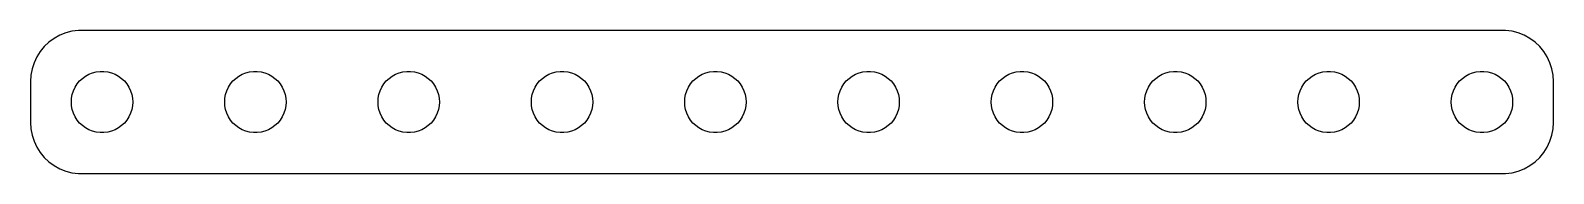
# Model space of a CAD drawing. Header units: metres. Extents: x -37.2 to 37.2, y 20.5 to 27.5.
import ezdxf

# ---------------------------------------------------------------- set-up
doc = ezdxf.new("R2010")
doc.units = ezdxf.units.M

msp = doc.modelspace()

# ---------------------------------------------------------------- linework, layer by layer
for p, q in [((-36.3436, 26.9263), (-36.5724, 26.7114)), ((-36.0896, 27.1108), (-36.3436, 26.9263)), ((-35.8144, 27.2621), (-36.0896, 27.1108)), ((-35.5225, 27.3776), (-35.8144, 27.2621)), ((-35.2184, 27.4557), (-35.5225, 27.3776)), ((-34.907, 27.4951), (-35.2184, 27.4557)), ((34.907, 27.4951), (-34.907, 27.4951)), ((35.2184, 27.4557), (34.907, 27.4951)), ((35.5225, 27.3776), (35.2184, 27.4557)), ((35.8144, 27.2621), (35.5225, 27.3776)), ((36.0896, 27.1108), (35.8144, 27.2621)), ((36.3436, 26.9263), (36.0896, 27.1108)), ((36.5724, 26.7114), (36.3436, 26.9263)), ((-36.9408, 26.2044), (-37.0744, 25.9203)), ((-36.7725, 26.4695), (-36.9408, 26.2044)), ((-36.5724, 26.7114), (-36.7725, 26.4695)), ((36.7725, 26.4695), (36.5724, 26.7114)), ((36.9408, 26.2044), (36.7725, 26.4695)), ((37.0744, 25.9203), (36.9408, 26.2044)), ((-37.1714, 25.6217), (-37.2303, 25.3133)), ((-37.0744, 25.9203), (-37.1714, 25.6217)), ((-34.5537, 25.2665), (-34.3887, 25.3572)), ((-34.3887, 25.3572), (-34.2135, 25.4266)), ((-34.2135, 25.4266), (-34.0311, 25.4734)), ((-34.0311, 25.4734), (-33.8442, 25.497)), ((-33.8442, 25.497), (-33.6558, 25.497)), ((-33.6558, 25.497), (-33.4689, 25.4734)), ((-33.4689, 25.4734), (-33.2865, 25.4266)), ((-33.2865, 25.4266), (-33.1113, 25.3572)), ((-33.1113, 25.3572), (-32.9463, 25.2665)), ((-27.0537, 25.2665), (-26.8887, 25.3572)), ((-26.8887, 25.3572), (-26.7135, 25.4266)), ((-26.7135, 25.4266), (-26.5311, 25.4734)), ((-26.5311, 25.4734), (-26.3442, 25.497)), ((-26.3442, 25.497), (-26.1558, 25.497)), ((-26.1558, 25.497), (-25.9689, 25.4734)), ((-25.9689, 25.4734), (-25.7865, 25.4266)), ((-25.7865, 25.4266), (-25.6113, 25.3572)), ((-25.6113, 25.3572), (-25.4463, 25.2665)), ((-19.5537, 25.2665), (-19.3887, 25.3572)), ((-19.3887, 25.3572), (-19.2135, 25.4266)), ((-19.2135, 25.4266), (-19.0311, 25.4734)), ((-19.0311, 25.4734), (-18.8442, 25.497)), ((-18.8442, 25.497), (-18.6558, 25.497)), ((-18.6558, 25.497), (-18.4689, 25.4734)), ((-18.4689, 25.4734), (-18.2865, 25.4266)), ((-18.2865, 25.4266), (-18.1113, 25.3572)), ((-18.1113, 25.3572), (-17.9463, 25.2665)), ((-12.0537, 25.2665), (-11.8887, 25.3572)), ((-11.8887, 25.3572), (-11.7135, 25.4266)), ((-11.7135, 25.4266), (-11.5311, 25.4734)), ((-11.5311, 25.4734), (-11.3442, 25.497)), ((-11.3442, 25.497), (-11.1558, 25.497)), ((-11.1558, 25.497), (-10.9689, 25.4734)), ((-10.9689, 25.4734), (-10.7865, 25.4266)), ((-10.7865, 25.4266), (-10.6113, 25.3572)), ((-10.6113, 25.3572), (-10.4463, 25.2665)), ((-4.55373, 25.2665), (-4.38866, 25.3572)), ((-4.38866, 25.3572), (-4.21352, 25.4266)), ((-4.21352, 25.4266), (-4.03107, 25.4734)), ((-4.03107, 25.4734), (-3.84418, 25.497)), ((-3.84418, 25.497), (-3.65581, 25.497)), ((-3.65581, 25.497), (-3.46892, 25.4734)), ((-3.46892, 25.4734), (-3.28647, 25.4266)), ((-3.28647, 25.4266), (-3.11133, 25.3572)), ((-3.11133, 25.3572), (-2.94626, 25.2665)), ((2.94626, 25.2665), (3.11133, 25.3572)), ((3.11133, 25.3572), (3.28647, 25.4266)), ((3.28647, 25.4266), (3.46892, 25.4734)), ((3.46892, 25.4734), (3.65581, 25.497)), ((3.65581, 25.497), (3.84418, 25.497)), ((3.84418, 25.497), (4.03107, 25.4734)), ((4.03107, 25.4734), (4.21352, 25.4266)), ((4.21352, 25.4266), (4.38866, 25.3572)), ((4.38866, 25.3572), (4.55373, 25.2665)), ((10.4463, 25.2665), (10.6113, 25.3572)), ((10.6113, 25.3572), (10.7865, 25.4266)), ((10.7865, 25.4266), (10.9689, 25.4734)), ((10.9689, 25.4734), (11.1558, 25.497)), ((11.1558, 25.497), (11.3442, 25.497)), ((11.3442, 25.497), (11.5311, 25.4734)), ((11.5311, 25.4734), (11.7135, 25.4266)), ((11.7135, 25.4266), (11.8887, 25.3572)), ((11.8887, 25.3572), (12.0537, 25.2665)), ((17.9463, 25.2665), (18.1113, 25.3572)), ((18.1113, 25.3572), (18.2865, 25.4266)), ((18.2865, 25.4266), (18.4689, 25.4734)), ((18.4689, 25.4734), (18.6558, 25.497)), ((18.6558, 25.497), (18.8442, 25.497)), ((18.8442, 25.497), (19.0311, 25.4734)), ((19.0311, 25.4734), (19.2135, 25.4266)), ((19.2135, 25.4266), (19.3887, 25.3572)), ((19.3887, 25.3572), (19.5537, 25.2665)), ((25.4463, 25.2665), (25.6113, 25.3572)), ((25.6113, 25.3572), (25.7865, 25.4266)), ((25.7865, 25.4266), (25.9689, 25.4734)), ((25.9689, 25.4734), (26.1558, 25.497)), ((26.1558, 25.497), (26.3442, 25.497)), ((26.3442, 25.497), (26.5311, 25.4734)), ((26.5311, 25.4734), (26.7135, 25.4266)), ((26.7135, 25.4266), (26.8887, 25.3572)), ((26.8887, 25.3572), (27.0537, 25.2665)), ((32.9463, 25.2665), (33.1113, 25.3572)), ((33.1113, 25.3572), (33.2865, 25.4266)), ((33.2865, 25.4266), (33.4689, 25.4734)), ((33.4689, 25.4734), (33.6558, 25.497)), ((33.6558, 25.497), (33.8442, 25.497)), ((33.8442, 25.497), (34.0311, 25.4734)), ((34.0311, 25.4734), (34.2135, 25.4266)), ((34.2135, 25.4266), (34.3887, 25.3572)), ((34.3887, 25.3572), (34.5537, 25.2665)), ((37.1714, 25.6217), (37.0744, 25.9203)), ((37.2303, 25.3133), (37.1714, 25.6217)), ((-37.2303, 25.3133), (-37.25, 25)), ((-37.25, 25), (-37.25, 23)), ((-35.1447, 24.5522), (-35.0645, 24.7226)), ((-35.0645, 24.7226), (-34.9635, 24.8817)), ((-34.9635, 24.8817), (-34.8434, 25.0268)), ((-34.8434, 25.0268), (-34.7061, 25.1558)), ((-34.7061, 25.1558), (-34.5537, 25.2665)), ((-32.9463, 25.2665), (-32.7939, 25.1558)), ((-32.7939, 25.1558), (-32.6565, 25.0268)), ((-32.6565, 25.0268), (-32.5365, 24.8817)), ((-32.5365, 24.8817), (-32.4355, 24.7226)), ((-32.4355, 24.7226), (-32.3553, 24.5522)), ((-27.6447, 24.5522), (-27.5645, 24.7226)), ((-27.5645, 24.7226), (-27.4635, 24.8817)), ((-27.4635, 24.8817), (-27.3434, 25.0268)), ((-27.3434, 25.0268), (-27.2061, 25.1558)), ((-27.2061, 25.1558), (-27.0537, 25.2665)), ((-25.4463, 25.2665), (-25.2939, 25.1558)), ((-25.2939, 25.1558), (-25.1565, 25.0268)), ((-25.1565, 25.0268), (-25.0365, 24.8817)), ((-25.0365, 24.8817), (-24.9355, 24.7226)), ((-24.9355, 24.7226), (-24.8553, 24.5522)), ((-20.1447, 24.5522), (-20.0645, 24.7226)), ((-20.0645, 24.7226), (-19.9635, 24.8817)), ((-19.9635, 24.8817), (-19.8434, 25.0268)), ((-19.8434, 25.0268), (-19.7061, 25.1558)), ((-19.7061, 25.1558), (-19.5537, 25.2665)), ((-17.9463, 25.2665), (-17.7939, 25.1558)), ((-17.7939, 25.1558), (-17.6565, 25.0268)), ((-17.6565, 25.0268), (-17.5365, 24.8817)), ((-17.5365, 24.8817), (-17.4355, 24.7226)), ((-17.4355, 24.7226), (-17.3553, 24.5522)), ((-12.6447, 24.5522), (-12.5645, 24.7226)), ((-12.5645, 24.7226), (-12.4635, 24.8817)), ((-12.4635, 24.8817), (-12.3434, 25.0268)), ((-12.3434, 25.0268), (-12.2061, 25.1558)), ((-12.2061, 25.1558), (-12.0537, 25.2665)), ((-10.4463, 25.2665), (-10.2939, 25.1558)), ((-10.2939, 25.1558), (-10.1565, 25.0268)), ((-10.1565, 25.0268), (-10.0365, 24.8817)), ((-10.0365, 24.8817), (-9.93553, 24.7226)), ((-9.93553, 24.7226), (-9.85533, 24.5522)), ((-5.14465, 24.5522), (-5.06445, 24.7226)), ((-5.06445, 24.7226), (-4.96352, 24.8817)), ((-4.96352, 24.8817), (-4.84344, 25.0268)), ((-4.84344, 25.0268), (-4.70613, 25.1558)), ((-4.70613, 25.1558), (-4.55373, 25.2665)), ((-2.94626, 25.2665), (-2.79385, 25.1558)), ((-2.79385, 25.1558), (-2.65654, 25.0268)), ((-2.65654, 25.0268), (-2.53647, 24.8817)), ((-2.53647, 24.8817), (-2.43553, 24.7226)), ((-2.43553, 24.7226), (-2.35533, 24.5522)), ((2.35533, 24.5522), (2.43553, 24.7226)), ((2.43553, 24.7226), (2.53647, 24.8817)), ((2.53647, 24.8817), (2.65654, 25.0268)), ((2.65654, 25.0268), (2.79385, 25.1558)), ((2.79385, 25.1558), (2.94626, 25.2665)), ((4.55373, 25.2665), (4.70613, 25.1558)), ((4.70613, 25.1558), (4.84344, 25.0268)), ((4.84344, 25.0268), (4.96352, 24.8817)), ((4.96352, 24.8817), (5.06445, 24.7226)), ((5.06445, 24.7226), (5.14465, 24.5522)), ((9.85533, 24.5522), (9.93553, 24.7226)), ((9.93553, 24.7226), (10.0365, 24.8817)), ((10.0365, 24.8817), (10.1565, 25.0268)), ((10.1565, 25.0268), (10.2939, 25.1558)), ((10.2939, 25.1558), (10.4463, 25.2665)), ((12.0537, 25.2665), (12.2061, 25.1558)), ((12.2061, 25.1558), (12.3434, 25.0268)), ((12.3434, 25.0268), (12.4635, 24.8817)), ((12.4635, 24.8817), (12.5645, 24.7226)), ((12.5645, 24.7226), (12.6447, 24.5522)), ((17.3553, 24.5522), (17.4355, 24.7226)), ((17.4355, 24.7226), (17.5365, 24.8817)), ((17.5365, 24.8817), (17.6565, 25.0268)), ((17.6565, 25.0268), (17.7939, 25.1558)), ((17.7939, 25.1558), (17.9463, 25.2665)), ((19.5537, 25.2665), (19.7061, 25.1558)), ((19.7061, 25.1558), (19.8434, 25.0268)), ((19.8434, 25.0268), (19.9635, 24.8817)), ((19.9635, 24.8817), (20.0645, 24.7226)), ((20.0645, 24.7226), (20.1447, 24.5522)), ((24.8553, 24.5522), (24.9355, 24.7226)), ((24.9355, 24.7226), (25.0365, 24.8817)), ((25.0365, 24.8817), (25.1565, 25.0268)), ((25.1565, 25.0268), (25.2939, 25.1558)), ((25.2939, 25.1558), (25.4463, 25.2665)), ((27.0537, 25.2665), (27.2061, 25.1558)), ((27.2061, 25.1558), (27.3434, 25.0268)), ((27.3434, 25.0268), (27.4635, 24.8817)), ((27.4635, 24.8817), (27.5645, 24.7226)), ((27.5645, 24.7226), (27.6447, 24.5522)), ((32.3553, 24.5522), (32.4355, 24.7226)), ((32.4355, 24.7226), (32.5365, 24.8817)), ((32.5365, 24.8817), (32.6565, 25.0268)), ((32.6565, 25.0268), (32.7939, 25.1558)), ((32.7939, 25.1558), (32.9463, 25.2665)), ((34.5537, 25.2665), (34.7061, 25.1558)), ((34.7061, 25.1558), (34.8434, 25.0268)), ((34.8434, 25.0268), (34.9635, 24.8817)), ((34.9635, 24.8817), (35.0645, 24.7226)), ((35.0645, 24.7226), (35.1447, 24.5522)), ((37.25, 25), (37.2303, 25.3133)), ((37.25, 23), (37.25, 25)), ((-35.25, 24), (-35.2382, 24.188)), ((-35.2382, 23.812), (-35.25, 24)), ((-35.2382, 24.188), (-35.2029, 24.373)), ((-35.2029, 24.373), (-35.1447, 24.5522)), ((-32.3553, 24.5522), (-32.2971, 24.373)), ((-32.2971, 24.373), (-32.2618, 24.188)), ((-32.2618, 24.188), (-32.25, 24)), ((-32.25, 24), (-32.2618, 23.812)), ((-27.75, 24), (-27.7382, 24.188)), ((-27.7382, 23.812), (-27.75, 24)), ((-27.7382, 24.188), (-27.7029, 24.373)), ((-27.7029, 24.373), (-27.6447, 24.5522)), ((-24.8553, 24.5522), (-24.7971, 24.373)), ((-24.7971, 24.373), (-24.7618, 24.188)), ((-24.7618, 24.188), (-24.75, 24)), ((-24.75, 24), (-24.7618, 23.812)), ((-20.25, 24), (-20.2382, 24.188)), ((-20.2382, 23.812), (-20.25, 24)), ((-20.2382, 24.188), (-20.2029, 24.373)), ((-20.2029, 24.373), (-20.1447, 24.5522)), ((-17.3553, 24.5522), (-17.2971, 24.373)), ((-17.2971, 24.373), (-17.2618, 24.188)), ((-17.2618, 24.188), (-17.25, 24)), ((-17.25, 24), (-17.2618, 23.812)), ((-12.75, 24), (-12.7382, 24.188)), ((-12.7382, 23.812), (-12.75, 24)), ((-12.7382, 24.188), (-12.7029, 24.373)), ((-12.7029, 24.373), (-12.6447, 24.5522)), ((-9.85533, 24.5522), (-9.79712, 24.373)), ((-9.79712, 24.373), (-9.76183, 24.188)), ((-9.76183, 24.188), (-9.75, 24)), ((-9.75, 24), (-9.76183, 23.812)), ((-5.25, 24), (-5.23816, 24.188)), ((-5.23816, 23.812), (-5.25, 24)), ((-5.23816, 24.188), (-5.20287, 24.373)), ((-5.20287, 24.373), (-5.14465, 24.5522)), ((-2.35533, 24.5522), (-2.29712, 24.373)), ((-2.29712, 24.373), (-2.26183, 24.188)), ((-2.26183, 24.188), (-2.25, 24)), ((-2.25, 24), (-2.26183, 23.812)), ((2.25, 24), (2.26183, 24.188)), ((2.26183, 23.812), (2.25, 24)), ((2.26183, 24.188), (2.29712, 24.373)), ((2.29712, 24.373), (2.35533, 24.5522)), ((5.14465, 24.5522), (5.20287, 24.373)), ((5.20287, 24.373), (5.23816, 24.188)), ((5.23816, 24.188), (5.25, 24)), ((5.25, 24), (5.23816, 23.812)), ((9.75, 24), (9.76183, 24.188)), ((9.76183, 23.812), (9.75, 24)), ((9.76183, 24.188), (9.79712, 24.373)), ((9.79712, 24.373), (9.85533, 24.5522)), ((12.6447, 24.5522), (12.7029, 24.373)), ((12.7029, 24.373), (12.7382, 24.188)), ((12.7382, 24.188), (12.75, 24)), ((12.75, 24), (12.7382, 23.812)), ((17.25, 24), (17.2618, 24.188)), ((17.2618, 23.812), (17.25, 24)), ((17.2618, 24.188), (17.2971, 24.373)), ((17.2971, 24.373), (17.3553, 24.5522)), ((20.1447, 24.5522), (20.2029, 24.373)), ((20.2029, 24.373), (20.2382, 24.188)), ((20.2382, 24.188), (20.25, 24)), ((20.25, 24), (20.2382, 23.812)), ((24.75, 24), (24.7618, 24.188)), ((24.7618, 23.812), (24.75, 24)), ((24.7618, 24.188), (24.7971, 24.373)), ((24.7971, 24.373), (24.8553, 24.5522)), ((27.6447, 24.5522), (27.7029, 24.373)), ((27.7029, 24.373), (27.7382, 24.188)), ((27.7382, 24.188), (27.75, 24)), ((27.75, 24), (27.7382, 23.812)), ((32.25, 24), (32.2618, 24.188)), ((32.2618, 23.812), (32.25, 24)), ((32.2618, 24.188), (32.2971, 24.373)), ((32.2971, 24.373), (32.3553, 24.5522)), ((35.1447, 24.5522), (35.2029, 24.373)), ((35.2029, 24.373), (35.2382, 24.188)), ((35.2382, 24.188), (35.25, 24)), ((35.25, 24), (35.2382, 23.812)), ((-35.2029, 23.627), (-35.2382, 23.812)), ((-35.1447, 23.4478), (-35.2029, 23.627)), ((-35.0645, 23.2774), (-35.1447, 23.4478)), ((-34.9635, 23.1183), (-35.0645, 23.2774)), ((-34.8434, 22.9732), (-34.9635, 23.1183)), ((-32.5365, 23.1183), (-32.6565, 22.9732)), ((-32.4355, 23.2774), (-32.5365, 23.1183)), ((-32.3553, 23.4478), (-32.4355, 23.2774)), ((-32.2971, 23.627), (-32.3553, 23.4478)), ((-32.2618, 23.812), (-32.2971, 23.627)), ((-27.7029, 23.627), (-27.7382, 23.812)), ((-27.6447, 23.4478), (-27.7029, 23.627)), ((-27.5645, 23.2774), (-27.6447, 23.4478)), ((-27.4635, 23.1183), (-27.5645, 23.2774)), ((-27.3434, 22.9732), (-27.4635, 23.1183)), ((-25.0365, 23.1183), (-25.1565, 22.9732)), ((-24.9355, 23.2774), (-25.0365, 23.1183)), ((-24.8553, 23.4478), (-24.9355, 23.2774)), ((-24.7971, 23.627), (-24.8553, 23.4478)), ((-24.7618, 23.812), (-24.7971, 23.627)), ((-20.2029, 23.627), (-20.2382, 23.812)), ((-20.1447, 23.4478), (-20.2029, 23.627)), ((-20.0645, 23.2774), (-20.1447, 23.4478)), ((-19.9635, 23.1183), (-20.0645, 23.2774)), ((-19.8434, 22.9732), (-19.9635, 23.1183)), ((-17.5365, 23.1183), (-17.6565, 22.9732)), ((-17.4355, 23.2774), (-17.5365, 23.1183)), ((-17.3553, 23.4478), (-17.4355, 23.2774)), ((-17.2971, 23.627), (-17.3553, 23.4478)), ((-17.2618, 23.812), (-17.2971, 23.627)), ((-12.7029, 23.627), (-12.7382, 23.812)), ((-12.6447, 23.4478), (-12.7029, 23.627)), ((-12.5645, 23.2774), (-12.6447, 23.4478)), ((-12.4635, 23.1183), (-12.5645, 23.2774)), ((-12.3434, 22.9732), (-12.4635, 23.1183)), ((-10.0365, 23.1183), (-10.1565, 22.9732)), ((-9.93553, 23.2774), (-10.0365, 23.1183)), ((-9.85533, 23.4478), (-9.93553, 23.2774)), ((-9.79712, 23.627), (-9.85533, 23.4478)), ((-9.76183, 23.812), (-9.79712, 23.627)), ((-5.20287, 23.627), (-5.23816, 23.812)), ((-5.14465, 23.4478), (-5.20287, 23.627)), ((-5.06445, 23.2774), (-5.14465, 23.4478)), ((-4.96352, 23.1183), (-5.06445, 23.2774)), ((-4.84344, 22.9732), (-4.96352, 23.1183)), ((-2.53647, 23.1183), (-2.65654, 22.9732)), ((-2.43553, 23.2774), (-2.53647, 23.1183)), ((-2.35533, 23.4478), (-2.43553, 23.2774)), ((-2.29712, 23.627), (-2.35533, 23.4478)), ((-2.26183, 23.812), (-2.29712, 23.627)), ((2.29712, 23.627), (2.26183, 23.812)), ((2.35533, 23.4478), (2.29712, 23.627)), ((2.43553, 23.2774), (2.35533, 23.4478)), ((2.53647, 23.1183), (2.43553, 23.2774)), ((2.65654, 22.9732), (2.53647, 23.1183)), ((4.96352, 23.1183), (4.84344, 22.9732)), ((5.06445, 23.2774), (4.96352, 23.1183)), ((5.14465, 23.4478), (5.06445, 23.2774)), ((5.20287, 23.627), (5.14465, 23.4478)), ((5.23816, 23.812), (5.20287, 23.627)), ((9.79712, 23.627), (9.76183, 23.812)), ((9.85533, 23.4478), (9.79712, 23.627)), ((9.93553, 23.2774), (9.85533, 23.4478)), ((10.0365, 23.1183), (9.93553, 23.2774)), ((10.1565, 22.9732), (10.0365, 23.1183)), ((12.4635, 23.1183), (12.3434, 22.9732)), ((12.5645, 23.2774), (12.4635, 23.1183)), ((12.6447, 23.4478), (12.5645, 23.2774)), ((12.7029, 23.627), (12.6447, 23.4478)), ((12.7382, 23.812), (12.7029, 23.627)), ((17.2971, 23.627), (17.2618, 23.812)), ((17.3553, 23.4478), (17.2971, 23.627)), ((17.4355, 23.2774), (17.3553, 23.4478)), ((17.5365, 23.1183), (17.4355, 23.2774)), ((17.6565, 22.9732), (17.5365, 23.1183)), ((19.9635, 23.1183), (19.8434, 22.9732)), ((20.0645, 23.2774), (19.9635, 23.1183)), ((20.1447, 23.4478), (20.0645, 23.2774)), ((20.2029, 23.627), (20.1447, 23.4478)), ((20.2382, 23.812), (20.2029, 23.627)), ((24.7971, 23.627), (24.7618, 23.812)), ((24.8553, 23.4478), (24.7971, 23.627)), ((24.9355, 23.2774), (24.8553, 23.4478)), ((25.0365, 23.1183), (24.9355, 23.2774)), ((25.1565, 22.9732), (25.0365, 23.1183)), ((27.4635, 23.1183), (27.3434, 22.9732)), ((27.5645, 23.2774), (27.4635, 23.1183)), ((27.6447, 23.4478), (27.5645, 23.2774)), ((27.7029, 23.627), (27.6447, 23.4478)), ((27.7382, 23.812), (27.7029, 23.627)), ((32.2971, 23.627), (32.2618, 23.812)), ((32.3553, 23.4478), (32.2971, 23.627)), ((32.4355, 23.2774), (32.3553, 23.4478)), ((32.5365, 23.1183), (32.4355, 23.2774)), ((32.6565, 22.9732), (32.5365, 23.1183)), ((34.9635, 23.1183), (34.8434, 22.9732)), ((35.0645, 23.2774), (34.9635, 23.1183)), ((35.1447, 23.4478), (35.0645, 23.2774)), ((35.2029, 23.627), (35.1447, 23.4478)), ((35.2382, 23.812), (35.2029, 23.627)), ((-37.25, 23), (-37.2303, 22.6867)), ((-37.2303, 22.6867), (-37.1714, 22.3783)), ((-37.1714, 22.3783), (-37.0744, 22.0797)), ((-34.7061, 22.8442), (-34.8434, 22.9732)), ((-34.5537, 22.7335), (-34.7061, 22.8442)), ((-34.3887, 22.6428), (-34.5537, 22.7335)), ((-34.2135, 22.5734), (-34.3887, 22.6428)), ((-34.0311, 22.5266), (-34.2135, 22.5734)), ((-33.8442, 22.503), (-34.0311, 22.5266)), ((-33.6558, 22.503), (-33.8442, 22.503)), ((-33.4689, 22.5266), (-33.6558, 22.503)), ((-33.2865, 22.5734), (-33.4689, 22.5266)), ((-33.1113, 22.6428), (-33.2865, 22.5734)), ((-32.9463, 22.7335), (-33.1113, 22.6428)), ((-32.7939, 22.8442), (-32.9463, 22.7335)), ((-32.6565, 22.9732), (-32.7939, 22.8442)), ((-27.2061, 22.8442), (-27.3434, 22.9732)), ((-27.0537, 22.7335), (-27.2061, 22.8442)), ((-26.8887, 22.6428), (-27.0537, 22.7335)), ((-26.7135, 22.5734), (-26.8887, 22.6428)), ((-26.5311, 22.5266), (-26.7135, 22.5734)), ((-26.3442, 22.503), (-26.5311, 22.5266)), ((-26.1558, 22.503), (-26.3442, 22.503)), ((-25.9689, 22.5266), (-26.1558, 22.503)), ((-25.7865, 22.5734), (-25.9689, 22.5266)), ((-25.6113, 22.6428), (-25.7865, 22.5734)), ((-25.4463, 22.7335), (-25.6113, 22.6428)), ((-25.2939, 22.8442), (-25.4463, 22.7335)), ((-25.1565, 22.9732), (-25.2939, 22.8442)), ((-19.7061, 22.8442), (-19.8434, 22.9732)), ((-19.5537, 22.7335), (-19.7061, 22.8442)), ((-19.3887, 22.6428), (-19.5537, 22.7335)), ((-19.2135, 22.5734), (-19.3887, 22.6428)), ((-19.0311, 22.5266), (-19.2135, 22.5734)), ((-18.8442, 22.503), (-19.0311, 22.5266)), ((-18.6558, 22.503), (-18.8442, 22.503)), ((-18.4689, 22.5266), (-18.6558, 22.503)), ((-18.2865, 22.5734), (-18.4689, 22.5266)), ((-18.1113, 22.6428), (-18.2865, 22.5734)), ((-17.9463, 22.7335), (-18.1113, 22.6428)), ((-17.7939, 22.8442), (-17.9463, 22.7335)), ((-17.6565, 22.9732), (-17.7939, 22.8442)), ((-12.2061, 22.8442), (-12.3434, 22.9732)), ((-12.0537, 22.7335), (-12.2061, 22.8442)), ((-11.8887, 22.6428), (-12.0537, 22.7335)), ((-11.7135, 22.5734), (-11.8887, 22.6428)), ((-11.5311, 22.5266), (-11.7135, 22.5734)), ((-11.3442, 22.503), (-11.5311, 22.5266)), ((-11.1558, 22.503), (-11.3442, 22.503)), ((-10.9689, 22.5266), (-11.1558, 22.503)), ((-10.7865, 22.5734), (-10.9689, 22.5266)), ((-10.6113, 22.6428), (-10.7865, 22.5734)), ((-10.4463, 22.7335), (-10.6113, 22.6428)), ((-10.2939, 22.8442), (-10.4463, 22.7335)), ((-10.1565, 22.9732), (-10.2939, 22.8442)), ((-4.70613, 22.8442), (-4.84344, 22.9732)), ((-4.55373, 22.7335), (-4.70613, 22.8442)), ((-4.38866, 22.6428), (-4.55373, 22.7335)), ((-4.21352, 22.5734), (-4.38866, 22.6428)), ((-4.03107, 22.5266), (-4.21352, 22.5734)), ((-3.84418, 22.503), (-4.03107, 22.5266)), ((-3.65581, 22.503), (-3.84418, 22.503)), ((-3.46892, 22.5266), (-3.65581, 22.503)), ((-3.28647, 22.5734), (-3.46892, 22.5266)), ((-3.11133, 22.6428), (-3.28647, 22.5734)), ((-2.94626, 22.7335), (-3.11133, 22.6428)), ((-2.79385, 22.8442), (-2.94626, 22.7335)), ((-2.65654, 22.9732), (-2.79385, 22.8442)), ((2.79385, 22.8442), (2.65654, 22.9732)), ((2.94626, 22.7335), (2.79385, 22.8442)), ((3.11133, 22.6428), (2.94626, 22.7335)), ((3.28647, 22.5734), (3.11133, 22.6428)), ((3.46892, 22.5266), (3.28647, 22.5734)), ((3.65581, 22.503), (3.46892, 22.5266)), ((3.84418, 22.503), (3.65581, 22.503)), ((4.03107, 22.5266), (3.84418, 22.503)), ((4.21352, 22.5734), (4.03107, 22.5266)), ((4.38866, 22.6428), (4.21352, 22.5734)), ((4.55373, 22.7335), (4.38866, 22.6428)), ((4.70613, 22.8442), (4.55373, 22.7335)), ((4.84344, 22.9732), (4.70613, 22.8442)), ((10.2939, 22.8442), (10.1565, 22.9732)), ((10.4463, 22.7335), (10.2939, 22.8442)), ((10.6113, 22.6428), (10.4463, 22.7335)), ((10.7865, 22.5734), (10.6113, 22.6428)), ((10.9689, 22.5266), (10.7865, 22.5734)), ((11.1558, 22.503), (10.9689, 22.5266)), ((11.3442, 22.503), (11.1558, 22.503)), ((11.5311, 22.5266), (11.3442, 22.503)), ((11.7135, 22.5734), (11.5311, 22.5266)), ((11.8887, 22.6428), (11.7135, 22.5734)), ((12.0537, 22.7335), (11.8887, 22.6428)), ((12.2061, 22.8442), (12.0537, 22.7335)), ((12.3434, 22.9732), (12.2061, 22.8442)), ((17.7939, 22.8442), (17.6565, 22.9732)), ((17.9463, 22.7335), (17.7939, 22.8442)), ((18.1113, 22.6428), (17.9463, 22.7335)), ((18.2865, 22.5734), (18.1113, 22.6428)), ((18.4689, 22.5266), (18.2865, 22.5734)), ((18.6558, 22.503), (18.4689, 22.5266)), ((18.8442, 22.503), (18.6558, 22.503)), ((19.0311, 22.5266), (18.8442, 22.503)), ((19.2135, 22.5734), (19.0311, 22.5266)), ((19.3887, 22.6428), (19.2135, 22.5734)), ((19.5537, 22.7335), (19.3887, 22.6428)), ((19.7061, 22.8442), (19.5537, 22.7335)), ((19.8434, 22.9732), (19.7061, 22.8442)), ((25.2939, 22.8442), (25.1565, 22.9732)), ((25.4463, 22.7335), (25.2939, 22.8442)), ((25.6113, 22.6428), (25.4463, 22.7335)), ((25.7865, 22.5734), (25.6113, 22.6428)), ((25.9689, 22.5266), (25.7865, 22.5734)), ((26.1558, 22.503), (25.9689, 22.5266)), ((26.3442, 22.503), (26.1558, 22.503)), ((26.5311, 22.5266), (26.3442, 22.503)), ((26.7135, 22.5734), (26.5311, 22.5266)), ((26.8887, 22.6428), (26.7135, 22.5734)), ((27.0537, 22.7335), (26.8887, 22.6428)), ((27.2061, 22.8442), (27.0537, 22.7335)), ((27.3434, 22.9732), (27.2061, 22.8442)), ((32.7939, 22.8442), (32.6565, 22.9732)), ((32.9463, 22.7335), (32.7939, 22.8442)), ((33.1113, 22.6428), (32.9463, 22.7335)), ((33.2865, 22.5734), (33.1113, 22.6428)), ((33.4689, 22.5266), (33.2865, 22.5734)), ((33.6558, 22.503), (33.4689, 22.5266)), ((33.8442, 22.503), (33.6558, 22.503)), ((34.0311, 22.5266), (33.8442, 22.503)), ((34.2135, 22.5734), (34.0311, 22.5266)), ((34.3887, 22.6428), (34.2135, 22.5734)), ((34.5537, 22.7335), (34.3887, 22.6428)), ((34.7061, 22.8442), (34.5537, 22.7335)), ((34.8434, 22.9732), (34.7061, 22.8442)), ((37.0744, 22.0797), (37.1714, 22.3783)), ((37.1714, 22.3783), (37.2303, 22.6867)), ((37.2303, 22.6867), (37.25, 23)), ((-37.0744, 22.0797), (-36.9408, 21.7956)), ((-36.9408, 21.7956), (-36.7725, 21.5305)), ((36.7725, 21.5305), (36.9408, 21.7956)), ((36.9408, 21.7956), (37.0744, 22.0797)), ((-36.7725, 21.5305), (-36.5724, 21.2886)), ((-36.5724, 21.2886), (-36.3436, 21.0737)), ((-36.3436, 21.0737), (-36.0896, 20.8892)), ((-36.0896, 20.8892), (-35.8144, 20.7379)), ((35.8144, 20.7379), (36.0896, 20.8892)), ((36.0896, 20.8892), (36.3436, 21.0737)), ((36.3436, 21.0737), (36.5724, 21.2886)), ((36.5724, 21.2886), (36.7725, 21.5305)), ((-35.8144, 20.7379), (-35.5225, 20.6224)), ((-35.5225, 20.6224), (-35.2184, 20.5443)), ((-35.2184, 20.5443), (-34.907, 20.5049)), ((-34.907, 20.5049), (34.907, 20.5049)), ((34.907, 20.5049), (35.2184, 20.5443)), ((35.2184, 20.5443), (35.5225, 20.6224)), ((35.5225, 20.6224), (35.8144, 20.7379))]:
    msp.add_line(p, q)

doc.saveas('drawing.dxf')
